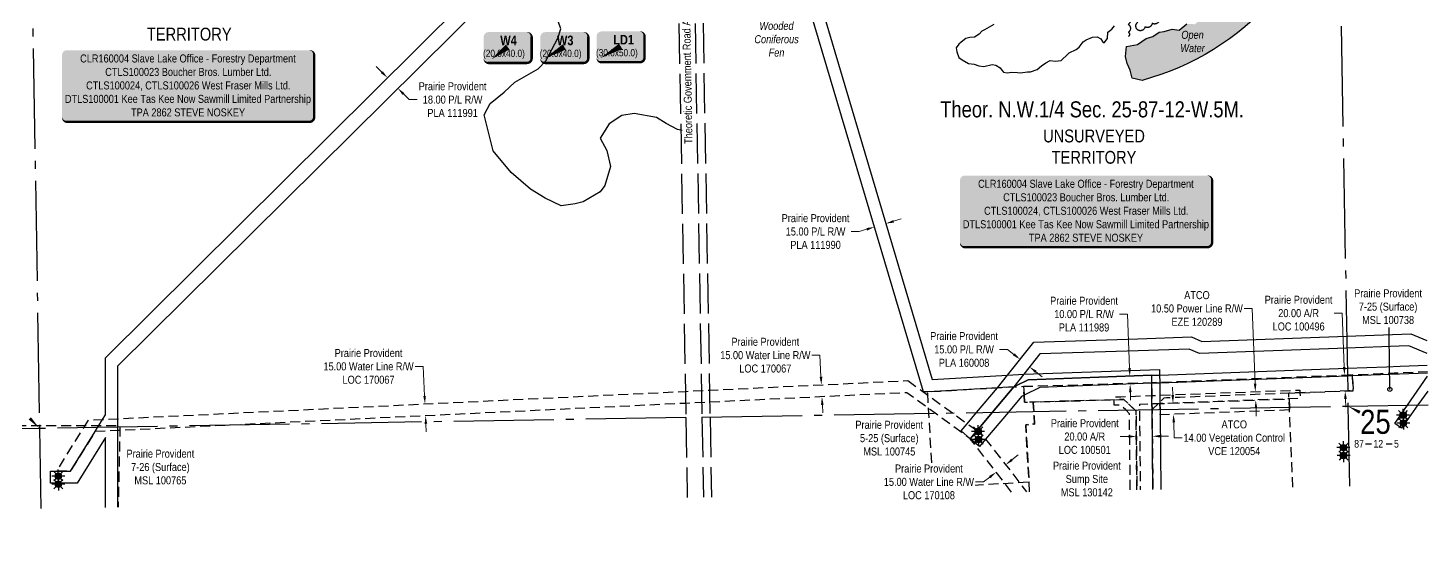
# Model space of a CAD drawing. Extents: x 571054 to 575687, y 6270459 to 6274187.
# Drawn here: x 573933 to 575682, y 6270459 to 6271091 of the extents above; entities that cross this region are included whole.
import ezdxf
from ezdxf.enums import TextEntityAlignment as Align

# ---------------------------------------------------------------- set-up
doc = ezdxf.new("R2010")
doc.units = 0
doc.header["$LTSCALE"] = 5
doc.header["$PDMODE"] = 34
doc.header["$PDSIZE"] = 0.03
for name, pattern in [('0', [1, 1, 0]), ('foc-ACCESSROAD', [3.75, 2.5, -1.25]), ('foc-FLOWLINE', [3.75, 2.5, -1.25]), ('foc-QUARTERLINE', [33, 25, -3, 2, -3]), ('foc-UNSURVEYED', [12.5, 10, -2.5])]:
    doc.linetypes.add(name, pattern=pattern)
doc.layers.get('Defpoints').update_dxf_attribs({"color": 9})
for name, color, linetype in [('10', 1, 'Continuous'), ('9', 3, 'Continuous'), ('C-SYMBOL', 7, 'Continuous'), ('F-AR', 190, 'foc-ACCESSROAD'), ('F-EZE', 190, 'foc-FLOWLINE'), ('F-RW', 190, 'Continuous'), ('F-VCE', 190, 'foc-FLOWLINE'), ('F-WS', 190, 'foc-ACCESSROAD'), ('F-WS-S', 190, 'Continuous'), ('L-QSEC', 8, 'foc-QUARTERLINE'), ('L-ROAD-T', 7, 'Continuous'), ('L-SECLBL', 7, 'Continuous'), ('L-SECQ', 8, 'foc-QUARTERLINE'), ('L-UNS-T', 3, 'Continuous'), ('L-USEC', 7, 'foc-UNSURVEYED'), ('P-TEMP-BLOCKS', 250, 'Continuous'), ('T-BUSH', 110, '0'), ('T-WATER', 160, 'Continuous'), ('T-WATER-H', 133, 'Continuous'), ('WETLAND', 143, 'Continuous'), ('WETLAND-T', 146, 'Continuous')]:
    doc.layers.add(name, color=color, linetype=linetype)
for name, color, linetype, lineweight in [('F-AR-T', 190, 'Continuous', 9), ('F-EZE-T', 190, 'Continuous', 9), ('F-FLOWLINE-T', 190, 'Continuous', 9), ('F-RW-T', 190, 'Continuous', 9), ('F-WS-T', 190, 'Continuous', 9)]:
    doc.layers.add(name, color=color, linetype=linetype, lineweight=lineweight)
doc.styles.add('175L', font='ARIALN.TTF', dxfattribs={"height": 20})
doc.styles.add('80', font='ARIALN.TTF', dxfattribs={"height": 10})
doc.styles.add('80CG', font='ARIALN.TTF', dxfattribs={"height": 10})
doc.styles.add('80L', font='ARIALN.TTF', dxfattribs={"height": 10})
doc.styles.add('BOLD', font='ARIALNB.TTF')
doc.styles.add('SIMPLEX', font='ARIALN.TTF')
doc.styles.add('TXT', font='ARIALN.TTF', dxfattribs={"height": 0.2})
doc.dimstyles.new('Compass 5 000', dxfattribs={"dimscale": 5, "dimtxt": 9, "dimasz": 2, "dimexe": 0.2, "dimexo": 0.0625, "dimgap": 0.5, "dimtad": 0, "dimtih": 1, "dimtoh": 1, "dimzin": 0, "dimdsep": 46, "dimtxsty": '80CG', "dimcen": 0.1, "dimse1": 1, "dimse2": 1, "dimclrd": 256, "dimclrt": 256, "dimaunit": 1, "dimadec": 4, "dimazin": 0, "dimtfac": 0.06, "dimtofl": 0, "dimtmove": 0, "dimatfit": 1, "dimfxl": 0.2, "dimtolj": 1, "dimtzin": 0, "dimlwd": -1, "dimarcsym": 0})

# ---------------------------------------------------------------- blocks, each defined once
blk = doc.blocks.new('*U399')
h = blk.add_hatch(color=255)
edge = h.paths.add_edge_path()
edge.add_line((-151.5, -45.5), (151.5, -45.5))
edge.add_arc((151.5, -39.5), 6, 270, 360)
edge.add_line((157.5, -39.5), (157.5, 38))
edge.add_arc((151.5, 38), 6, 0, 90)
edge.add_line((151.5, 44), (-151.5, 44))
edge.add_arc((-151.5, 38), 6, 90, 180)
edge.add_line((-157.5, 38), (-157.5, -39.5))
edge.add_arc((-151.5, -39.5), 6, 180, 270)
at = {"color": 44, "flags": 128}
blk.add_lwpolyline([(-151.5, -45.5, 3, 3, 0), (151.5, -45.5, 3, 3, 0.414214), (157.5, -39.5, 3, 3, 0), (157.5, 38, 3, 0, 0.414214), (151.5, 44, 0, 0, 0), (-151.5, 44, 0, 0, 0.414214), (-157.5, 38, 0, 0, 0), (-157.5, -39.5, 0, 3, 0.414214)], format="xyseb", close=True, dxfattribs=at)
at = {"color": 44, "style": '80'}
blk.add_attdef('ENTER_TEXT_001', (-36, -5), '', height=10, dxfattribs=at)
blk = doc.blocks.new('*D401')
at = {"layer": 'Defpoints', "color": 0, "transparency": 16777216}
for p in [(575394, 6270634.1), (575394.4, 6270623.6), (575466.5, 6270626.3)]:
    blk.add_point(p, dxfattribs=at)
at = {"layer": 'F-EZE-T', "transparency": 16777216}
for p, q in [((575462.2, 6270740.6), (575452.2, 6270740.6)), ((575465.7, 6270646.8), (575462.2, 6270740.6)), ((575466.9, 6270616.3), (575467.2, 6270606.3))]:
    blk.add_line(p, q, dxfattribs=at)
for points in [[(575467.4, 6270646.8), (575464.1, 6270646.7), (575466.1, 6270636.8)], [(575468.5, 6270616.4), (575465.2, 6270616.2), (575466.5, 6270626.3)]]:
    blk.add_solid(points, dxfattribs=at)
at = {"layer": 'F-EZE-T', "transparency": 16777216, "insert": (575393.1, 6270740.6), "char_height": 10, "attachment_point": 5, "style": '80CG'}
blk.add_mtext('\\A1;ATCO\\P10.50 Power Line R/W\\PEZE 120289', dxfattribs=at)
blk = doc.blocks.new('*D402')
at = {"layer": 'Defpoints', "color": 0, "transparency": 16777216}
for p in [(575309.3, 6270656.2), (575235.6, 6270653.6), (575235.9, 6270643.5)]:
    blk.add_point(p, dxfattribs=at)
at = {"layer": 'F-RW-T', "transparency": 16777216}
for p, q in [((575306.5, 6270733.6), (575296.5, 6270733.6)), ((575308.9, 6270666.2), (575306.5, 6270733.6)), ((575310, 6270636.1), (575310.3, 6270626.1))]:
    blk.add_line(p, q, dxfattribs=at)
for points in [[(575310.6, 6270666.3), (575307.2, 6270666.1), (575309.3, 6270656.2)], [(575311.6, 6270636.2), (575308.3, 6270636.1), (575309.6, 6270646.1)]]:
    blk.add_solid(points, dxfattribs=at)
at = {"layer": 'F-RW-T', "transparency": 16777216, "insert": (575252.1, 6270733.6), "char_height": 10, "attachment_point": 5, "style": '80CG'}
blk.add_mtext('\\A1;Prairie Provident\\P10.00 P/L R/W\\PPLA 111989', dxfattribs=at)
blk = doc.blocks.new('*D403')
at = {"layer": 'Defpoints', "color": 0, "transparency": 16777216}
for p in [(575534.8, 6270655.9), (575577.4, 6270657.5), (575535.6, 6270635.9)]:
    blk.add_point(p, dxfattribs=at)
at = {"layer": 'F-FLOWLINE-T', "transparency": 16777216}
for p, q in [((575574.5, 6270734.8), (575564.5, 6270734.8)), ((575577.1, 6270667.5), (575574.5, 6270734.8)), ((575578.6, 6270627.6), (575579, 6270617.6))]:
    blk.add_line(p, q, dxfattribs=at)
for points in [[(575578.7, 6270667.6), (575575.4, 6270667.5), (575577.4, 6270657.5)], [(575580.3, 6270627.6), (575576.9, 6270627.5), (575578.2, 6270637.6)]]:
    blk.add_solid(points, dxfattribs=at)
at = {"layer": 'F-FLOWLINE-T', "transparency": 16777216, "insert": (575520.1, 6270734.8), "char_height": 10, "attachment_point": 5, "style": '80CG'}
blk.add_mtext('\\A1;Prairie Provident\\P20.00 A/R\\PLOC 100496', dxfattribs=at)
blk = doc.blocks.new('*D404')
at = {"layer": 'Defpoints', "color": 0, "transparency": 16777216}
for p in [(575317.4, 6270580.9), (575317.5, 6270572.2), (575337.5, 6270572.4)]:
    blk.add_point(p, dxfattribs=at)
at = {"layer": 'F-AR-T', "transparency": 16777216}
for p, q in [((575307.4, 6270580.8), (575297.4, 6270580.7)), ((575347.4, 6270581.2), (575357.4, 6270581.3))]:
    blk.add_line(p, q, dxfattribs=at)
for points in [[(575307.4, 6270582.4), (575307.4, 6270579.1), (575317.4, 6270580.9)], [(575347.4, 6270582.8), (575347.4, 6270579.5), (575337.4, 6270581.1)]]:
    blk.add_solid(points, dxfattribs=at)
at = {"layer": 'F-AR-T', "transparency": 16777216, "insert": (575253, 6270580.7), "char_height": 10, "attachment_point": 5, "style": '80CG'}
blk.add_mtext('\\A1;Prairie Provident\\P20.00 A/R\\PLOC 100501', dxfattribs=at)
blk = doc.blocks.new('*D405')
at = {"layer": 'Defpoints', "color": 0, "transparency": 16777216}
for p in [(574847.7, 6270641.6), (574924.1, 6270645.3), (574848.4, 6270626.7)]:
    blk.add_point(p, dxfattribs=at)
at = {"layer": 'F-RW-T', "transparency": 16777216}
for p, q in [((574922.3, 6270682.3), (574912.3, 6270682.3)), ((574923.6, 6270655.3), (574922.3, 6270682.3)), ((574925.3, 6270620.4), (574925.8, 6270610.4))]:
    blk.add_line(p, q, dxfattribs=at)
for points in [[(574925.3, 6270655.4), (574921.9, 6270655.2), (574924.1, 6270645.3)], [(574926.9, 6270620.5), (574923.6, 6270620.3), (574924.8, 6270630.4)]]:
    blk.add_solid(points, dxfattribs=at)
at = {"layer": 'F-RW-T', "transparency": 16777216, "insert": (574854.1, 6270682.3), "char_height": 10, "attachment_point": 5, "style": '80CG'}
blk.add_mtext('\\A1;Prairie Provident\\P15.00 Water Line R/W\\PLOC 170067', dxfattribs=at)
blk = doc.blocks.new('*D406')
at = {"layer": 'Defpoints', "color": 0, "transparency": 16777216}
for p in [(574987.4, 6270852.5), (575001.7, 6270856.7), (574990.4, 6270842.4)]:
    blk.add_point(p, dxfattribs=at)
at = {"layer": 'F-RW-T', "transparency": 16777216}
for p, q in [((575014.3, 6270849.5), (575023.9, 6270852.4)), ((574971.2, 6270836.7), (574961.2, 6270836.7)), ((574980.8, 6270839.5), (574971.2, 6270836.7))]:
    blk.add_line(p, q, dxfattribs=at)
for points in [[(575013.9, 6270851.1), (575014.8, 6270847.9), (575004.7, 6270846.7)], [(574980.3, 6270841.1), (574981.2, 6270837.9), (574990.4, 6270842.4)]]:
    blk.add_solid(points, dxfattribs=at)
at = {"layer": 'F-RW-T', "transparency": 16777216, "insert": (574916.8, 6270836.7), "char_height": 10, "attachment_point": 5, "style": '80CG'}
blk.add_mtext('\\A1;Prairie Provident\\P15.00 P/L R/W\\PPLA 111990', dxfattribs=at)
blk = doc.blocks.new('*D407')
at = {"layer": 'Defpoints', "color": 0, "transparency": 16777216}
for p in [(575172, 6270676.6), (575172.3, 6270677.1), (575183.8, 6270667.2)]:
    blk.add_point(p, dxfattribs=at)
at = {"layer": 'F-RW-T', "transparency": 16777216}
for p, q in [((575156.7, 6270689.5), (575146.7, 6270689.5)), ((575164.5, 6270683.3), (575156.7, 6270689.5)), ((575192, 6270661.5), (575199.8, 6270655.2))]:
    blk.add_line(p, q, dxfattribs=at)
for points in [[(575165.6, 6270684.6), (575163.5, 6270682), (575172.3, 6270677.1)], [(575193, 6270662.8), (575191, 6270660.1), (575184.2, 6270667.7)]]:
    blk.add_solid(points, dxfattribs=at)
at = {"layer": 'F-RW-T', "transparency": 16777216, "insert": (575102.3, 6270689.5), "char_height": 10, "attachment_point": 5, "style": '80CG', "bg_fill": 3, "box_fill_scale": 1.1, "bg_fill_color": 256, "bg_fill_true_color": 13158600, "bg_fill_transparency": 0}
blk.add_mtext('\\A1;Prairie Provident\\P15.00 P/L R/W\\PPLA 160008', dxfattribs=at)
blk = doc.blocks.new('*D408')
at = {"layer": 'Defpoints', "color": 0, "transparency": 16777216}
for p in [(575401.7, 6270623.9), (575363.8, 6270608.6), (575402.2, 6270610)]:
    blk.add_point(p, dxfattribs=at)
at = {"layer": 'F-RW-T', "transparency": 16777216}
for p, q in [((575362.9, 6270632.4), (575362.5, 6270642.4)), ((575364.1, 6270598.6), (575364.8, 6270579.2)), ((575364.8, 6270579.2), (575374.8, 6270579.2))]:
    blk.add_line(p, q, dxfattribs=at)
for points in [[(575364.5, 6270632.5), (575361.2, 6270632.4), (575363.2, 6270622.4)], [(575365.8, 6270598.6), (575362.5, 6270598.5), (575363.8, 6270608.6)]]:
    blk.add_solid(points, dxfattribs=at)
at = {"layer": 'F-RW-T', "transparency": 16777216, "insert": (575439.7, 6270579.2), "char_height": 10, "attachment_point": 5, "style": '80CG'}
blk.add_mtext('\\A1;ATCO\\P14.00 Vegetation Control\\PVCE 120054', dxfattribs=at)
blk = doc.blocks.new('*D409')
at = {"layer": 'Defpoints', "color": 0, "transparency": 16777216}
for p in [(575142.4, 6270536.3), (575176.8, 6270516.5), (575164.9, 6270507.3)]:
    blk.add_point(p, dxfattribs=at)
at = {"layer": 'F-RW-T', "transparency": 16777216}
for p, q in [((575162.1, 6270551.7), (575170, 6270557.8)), ((575126.6, 6270524.1), (575116.6, 6270524.1)), ((575134.5, 6270530.2), (575126.6, 6270524.1))]:
    blk.add_line(p, q, dxfattribs=at)
for points in [[(575161.1, 6270553), (575163.1, 6270550.4), (575154.2, 6270545.5)], [(575133.5, 6270531.5), (575135.5, 6270528.9), (575142.4, 6270536.3)]]:
    blk.add_solid(points, dxfattribs=at)
at = {"layer": 'F-RW-T', "transparency": 16777216, "insert": (575058.4, 6270524.1), "char_height": 10, "attachment_point": 5, "style": '80CG', "bg_fill": 3, "box_fill_scale": 1.1, "bg_fill_color": 256, "bg_fill_true_color": 13158600, "bg_fill_transparency": 0}
blk.add_mtext('\\A1;Prairie Provident\\P15.00 Water Line R/W\\PLOC 170108', dxfattribs=at)
blk = doc.blocks.new('GAS')
h = blk.add_hatch(color=255)
h.dxf.hatch_style = 1
edge = h.paths.add_edge_path()
edge.add_arc((0, 0), 0.9, 0, 360)
for p, q in [((-0.81, 0), (-1.62, 0)), ((-0.57, 0.57), (-1.14, 1.14)), ((0, 0.81), (0, 1.62)), ((0.57, 0.57), (1.14, 1.14)), ((1.62, 0), (0.81, 0)), ((-0.57, -0.57), (-1.14, -1.14)), ((0, -0.81), (0, -1.62)), ((1.14, -1.14), (0.57, -0.57))]:
    blk.add_line(p, q)
blk.add_circle((0, 0), 0.8)
blk = doc.blocks.new('L-SECLBL')
at = {"layer": '9', "color": 7}
for p, q in [((-5.1, -27.8), (-12.3, -27.8)), ((20.7, -27.8), (13.5, -27.8))]:
    blk.add_line(p, q, dxfattribs=at)
at = {"layer": '10', "color": 2, "style": 'SIMPLEX'}
blk.add_attdef('SEC', text='', height=30, dxfattribs=at).set_placement((0, 0), align=Align.MIDDLE)
at = {"layer": '10', "color": 5, "style": '80L'}
blk.add_attdef('TWP', text='', height=9.5, dxfattribs=at).set_placement((-14.4, -27.4), align=Align.MIDDLE_RIGHT)
blk.add_attdef('RGE', text='', height=9.5, dxfattribs=at).set_placement((3.6, -27.4), align=Align.MIDDLE_CENTER)
blk.add_attdef('MER', text='', height=9.5, dxfattribs=at).set_placement((23.2, -27.4), align=Align.MIDDLE_LEFT)
blk = doc.blocks.new('*D420')
at = {"layer": 'Defpoints', "color": 0, "transparency": 16777216}
for p in [(574429.1, 6270621.5), (574667.5, 6270633), (574668.2, 6270618.1)]:
    blk.add_point(p, dxfattribs=at)
at = {"layer": 'F-RW-T', "transparency": 16777216}
for p, q in [((574426.8, 6270668.3), (574416.8, 6270668.3)), ((574428.6, 6270631.5), (574426.8, 6270668.3)), ((574430.3, 6270596.6), (574430.7, 6270586.6))]:
    blk.add_line(p, q, dxfattribs=at)
for points in [[(574430.2, 6270631.6), (574426.9, 6270631.4), (574429.1, 6270621.5)], [(574431.9, 6270596.7), (574428.6, 6270596.5), (574429.8, 6270606.6)]]:
    blk.add_solid(points, dxfattribs=at)
at = {"layer": 'F-RW-T', "transparency": 16777216, "insert": (574358.6, 6270668.3), "char_height": 10, "attachment_point": 5, "style": '80CG'}
blk.add_mtext('\\A1;Prairie Provident\\P15.00 Water Line R/W\\PLOC 170067', dxfattribs=at)
blk = doc.blocks.new('*D438')
at = {"layer": 'Defpoints', "color": 0, "transparency": 16777216}
for p in [(574395.2, 6271015.6), (574334.1, 6270981), (574347.1, 6270967.9)]:
    blk.add_point(p, dxfattribs=at)
at = {"layer": 'F-RW-T', "transparency": 16777216}
for p, q in [((574375.2, 6271035.8), (574368.1, 6271042.9)), ((574402.2, 6271008.5), (574409.3, 6271001.4)), ((574409.3, 6271001.4), (574419.3, 6271001.4))]:
    blk.add_line(p, q, dxfattribs=at)
for points in [[(574376.4, 6271036.9), (574374, 6271034.6), (574382.2, 6271028.7)], [(574403.4, 6271009.6), (574401.1, 6271007.3), (574395.2, 6271015.6)]]:
    blk.add_solid(points, dxfattribs=at)
at = {"layer": 'F-RW-T', "transparency": 16777216, "insert": (574463.6, 6271001.4), "char_height": 10, "attachment_point": 5, "style": '80CG'}
blk.add_mtext('\\A1;Prairie Provident\\P18.00 P/L R/W\\PPLA 111991', dxfattribs=at)
blk = doc.blocks.new('*U437')
h = blk.add_hatch(color=191)
edge = h.paths.add_edge_path()
edge.add_line((-24, -20), (24, -20))
edge.add_arc((24, -14), 6, 270, 360)
edge.add_line((30, -14), (30, 12.5))
edge.add_arc((24, 12.5), 6, 0, 90)
edge.add_line((24, 18.5), (-24, 18.5))
edge.add_arc((-24, 12.5), 6, 90, 180)
edge.add_line((-30, 12.5), (-30, -14))
edge.add_arc((-24, -14), 6, 180, 270)
at = {"color": 250, "flags": 128}
blk.add_lwpolyline([(-24, -20, 3, 3, 0), (24, -20, 3, 3, 0.414214), (30, -14, 3, 3, 0), (30, 12.5, 3, 0, 0.414214), (24, 18.5, 0, 0, 0), (-24, 18.5, 0, 0, 0.414214), (-30, 12.5, 0, 0, 0), (-30, -14, 0, 3, 0.414214)], format="xyseb", close=True, dxfattribs=at)
at = {"flags": 128}
blk.add_lwpolyline([(-20.3, -15.5, 0, 7.5, 0), (0, 0, 0, 0, 0)], format="xyseb", dxfattribs=at)
at = {"color": 250}
for tag, p, height, style in [('TEMP_AREA_W1_001', (-9.2, 2.2), 12, 'BOLD'), ('ENTER_TEXT_001', (-30.7, -12.5), 9, '80')]:
    blk.add_attdef(tag, p, '', height=height, dxfattribs=dict(at, style=style))
blk = doc.blocks.new('*U446')
h = blk.add_hatch(color=111)
edge = h.paths.add_edge_path()
edge.add_line((-24, -20), (24, -20))
edge.add_arc((24, -14), 6, 270, 360)
edge.add_line((30, -14), (30, 12.5))
edge.add_arc((24, 12.5), 6, 0, 90)
edge.add_line((24, 18.5), (-24, 18.5))
edge.add_arc((-24, 12.5), 6, 90, 180)
edge.add_line((-30, 12.5), (-30, -14))
edge.add_arc((-24, -14), 6, 180, 270)
at = {"color": 250, "flags": 128}
blk.add_lwpolyline([(-24, -20, 3, 3, 0), (24, -20, 3, 3, 0.414214), (30, -14, 3, 3, 0), (30, 12.5, 3, 0, 0.414214), (24, 18.5, 0, 0, 0), (-24, 18.5, 0, 0, 0.414214), (-30, 12.5, 0, 0, 0), (-30, -14, 0, 3, 0.414214)], format="xyseb", close=True, dxfattribs=at)
at = {"flags": 128}
blk.add_lwpolyline([(-25.4, -15, 0, 7.5, 0), (0, 0, 0, 0, 0)], format="xyseb", dxfattribs=at)
at = {"color": 250}
for tag, p, height, style in [('TEMP_AREA_W1_001', (-9.2, 2.2), 12, 'BOLD'), ('ENTER_TEXT_001', (-30.7, -12.5), 9, '80')]:
    blk.add_attdef(tag, p, '', height=height, dxfattribs=dict(at, style=style))

msp = doc.modelspace()

# ---------------------------------------------------------------- hatches: boundary and pattern name
at = {"layer": 'T-WATER-H'}
h = msp.add_hatch(color=256, dxfattribs=at)
h.dxf.hatch_style = 1
edge = h.paths.add_edge_path()
edge.add_line((575324.748, 6271025.452), (575312.213, 6271028.135))
edge.add_line((575312.213, 6271028.135), (575309.847, 6271038.342))
edge.add_line((575309.847, 6271038.342), (575306.03, 6271046.455))
edge.add_line((575306.03, 6271046.455), (575303.876, 6271055.091))
edge.add_line((575303.876, 6271055.091), (575304.966, 6271067.583))
edge.add_line((575304.966, 6271067.583), (575319.029, 6271070.403))
edge.add_line((575319.029, 6271070.403), (575329.873, 6271077.721))
edge.add_line((575329.873, 6271077.721), (575338.153, 6271080.215))
edge.add_line((575338.153, 6271080.215), (575345.774, 6271085.683))
edge.add_line((575345.774, 6271085.683), (575352.181, 6271086.705))
edge.add_line((575352.181, 6271086.705), (575362.051, 6271089.55))
edge.add_line((575362.051, 6271089.55), (575370.696, 6271087.971))
edge.add_line((575370.696, 6271087.971), (575380.453, 6271095.981))
edge.add_line((575380.453, 6271095.981), (575390.468, 6271095.582))
edge.add_line((575390.468, 6271095.582), (575395.087, 6271099.195))
edge.add_line((575395.087, 6271099.195), (575396.281, 6271105.171))
edge.add_line((575396.281, 6271105.171), (575402.192, 6271102.95))
edge.add_line((575402.192, 6271102.95), (575409.846, 6271107.461))
edge.add_line((575409.846, 6271107.461), (575420.497, 6271111.054))
edge.add_line((575420.497, 6271111.054), (575423.988, 6271116.283))
edge.add_line((575423.988, 6271116.283), (575430.945, 6271115.969))
edge.add_line((575430.945, 6271115.969), (575436.363, 6271125.304))
edge.add_line((575436.363, 6271125.304), (575442.6, 6271125.296))
edge.add_line((575442.6, 6271125.296), (575445.916, 6271124.195))
edge.add_line((575445.916, 6271124.195), (575448.621, 6271123.228))
edge.add_line((575448.621, 6271123.228), (575453.299, 6271127.822))
edge.add_line((575453.299, 6271127.822), (575459.49, 6271125.964))
edge.add_line((575459.49, 6271125.964), (575462.9, 6271129.112))
edge.add_line((575462.9, 6271129.112), (575467.727, 6271130.16))
edge.add_line((575467.727, 6271130.16), (575466.563, 6271138.255))
edge.add_line((575466.563, 6271138.255), (575470.023, 6271139.475))
edge.add_line((575470.023, 6271139.475), (575471.12, 6271149.512))
edge.add_line((575471.12, 6271149.512), (575480.856, 6271156.321))
edge.add_line((575480.856, 6271156.321), (575494.222, 6271153.432))
edge.add_line((575494.222, 6271153.432), (575489.607, 6271148.973))
edge.add_line((575489.607, 6271148.973), (575488.261, 6271144.995))
edge.add_line((575488.261, 6271144.995), (575487.551, 6271136.208))
edge.add_line((575487.551, 6271136.208), (575488.09, 6271126.172))
edge.add_arc((575235.517, 6271352.971), 339.456, 285.240048, 318.077608, ccw=False)

# ---------------------------------------------------------------- linework, layer by layer
at = {"layer": 'F-AR', "flags": 128}
for points in [[(575344.53, 6270621.718), (575337.037, 6270614.464), (575336.966, 6270621.435), (575336.87, 6270630.77), (575336.858, 6270631.935), (575336.7, 6270647.204), (575336.689, 6270648.247), (575346.641, 6270648.632), (575581.007, 6270657.687), (575587.301, 6270657.986), (575587.366, 6270656.459), (575588.145, 6270637.95), (575581.364, 6270637.687), (575521.798, 6270635.388), (575507.875, 6270634.85), (575371.892, 6270629.599), (575354.89, 6270628.943), (575351.878, 6270628.827), (575346.936, 6270624.048), (575344.53, 6270621.718)], [(575032.125, 6270650.52), (575057.105, 6270632.42), (575087.778, 6270610.189), (575106.224, 6270596.831), (575117.64, 6270588.56), (575109.995, 6270578.052), (575066.142, 6270609.818), (575058.049, 6270615.69), (575030.784, 6270635.444), (574784.716, 6270623.651), (574754.575, 6270622.206), (574183.133, 6270594.802), (574182.623, 6270594.793), (574048.009, 6270588.341), (574045.141, 6270588.204), (574017.034, 6270586.857), (573986.524, 6270537.678), (573969.316, 6270537.657), (574002.866, 6270591.76), (574004.631, 6270594.609), (574008.754, 6270601.259), (574026.499, 6270602.113), (574045.125, 6270603.01), (574754.311, 6270637.147), (574784.452, 6270638.598), (575032.125, 6270650.52)]]:
    msp.add_lwpolyline(points, close=True, dxfattribs=at)
for points in [[(575318.079, 6270514.183), (575317.066, 6270612.517), (575315.422, 6270614.093), (575301.924, 6270627.079), (575289.57, 6270626.722), (575188.721, 6270623.813), (575187.408, 6270623.775), (575178.707, 6270623.524), (575177.739, 6270623.496), (575177.247, 6270632.281), (575176.621, 6270643.455), (575336.689, 6270648.247), (575336.7, 6270647.204), (575336.858, 6270631.935), (575336.87, 6270630.77), (575336.966, 6270621.435), (575337.037, 6270614.464), (575338.067, 6270514.526)], [(575161.663, 6270511.501), (575153.496, 6270522.021), (575109.995, 6270578.052), (575120.357, 6270588.889), (575129.193, 6270577.55), (575171.667, 6270523.052), (575180.418, 6270511.823)]]:
    msp.add_lwpolyline(points, dxfattribs=at)
at = {"layer": 'F-EZE', "flags": 128}
msp.add_lwpolyline([(575309.854, 6270514.042), (575308.876, 6270609.016), (575304.222, 6270613.901), (575298.431, 6270619.994), (575289.831, 6270619.745), (575289.57, 6270626.722), (575289.438, 6270630.233), (575298.082, 6270630.484), (575336.858, 6270631.935), (575346.847, 6270632.309), (575521.668, 6270638.849), (575521.798, 6270635.388), (575522.06, 6270628.361), (575508.047, 6270627.837), (575346.889, 6270621.807), (575344.53, 6270621.718), (575336.966, 6270621.435), (575321.25, 6270620.847), (575321.318, 6270614.194), (575322.347, 6270514.257)], dxfattribs=at)
at = {"layer": 'F-RW'}
for points in [[(574030.247, 6270492.259), (574030.216, 6270522.257), (574030.156, 6270579.567), (573994.873, 6270522.695), (573961.288, 6270522.653), (573961.269, 6270537.646), (573969.316, 6270537.656), (573986.524, 6270537.678), (574017.034, 6270586.857), (574020.26, 6270592.053), (574021.855, 6270594.627), (574026.499, 6270602.113), (574030.126, 6270607.959), (574030.052, 6270678.936), (574532.22, 6271177.783)], [(574547.484, 6271166.524), (574045.057, 6270668.491), (574045.125, 6270603.01), (574045.134, 6270594.653), (574045.136, 6270592.473), (574045.141, 6270588.204), (574045.234, 6270492.512)], [(574907.963, 6271172.055), (575062.617, 6270652.061), (575156.702, 6270657.355), (575176.927, 6270658.492), (575346.44, 6270664.545), (575346.528, 6270657.546), (575346.641, 6270648.632), (575346.654, 6270647.571), (575346.847, 6270632.309), (575346.873, 6270630.237), (575346.936, 6270624.048), (575346.913, 6270621.807), (575347.033, 6270614.636), (575347.102, 6270607.954), (575348.062, 6270514.697)], [(575338.067, 6270514.526), (575337.038, 6270614.464), (575336.966, 6270621.435), (575336.87, 6270630.77), (575336.858, 6270631.935), (575336.699, 6270647.204), (575336.688, 6270648.247), (575336.629, 6270653.893), (575336.598, 6270657.186), (575182.851, 6270651.69), (575182.446, 6270651.587), (575167.051, 6270643.975), (575164.601, 6270642.768), (575144.119, 6270641.605), (575072.454, 6270637.566), (575056.864, 6270636.689), (575051.623, 6270636.393), (574896.173, 6271159.068)], [(575680.47, 6270684.387), (575657.762, 6270693.871), (575645.783, 6270693.437), (575580.41, 6270691.064), (575396.481, 6270684.387), (575383.314, 6270690.01), (575319.893, 6270687.583), (575196.991, 6270684.01), (575176.952, 6270658.493), (575164.601, 6270642.768), (575137.842, 6270611.046), (575109.995, 6270578.052), (575098.526, 6270587.709), (575106.229, 6270596.819), (575118.019, 6270610.707), (575144.115, 6270641.571), (575156.702, 6270657.355), (575189.618, 6270698.799), (575319.389, 6270702.568), (575386.105, 6270705.121), (575399.272, 6270699.498), (575580.142, 6270706.064), (575660.114, 6270708.967), (575680.169, 6270700.721)], [(575680.92, 6270659.912), (575587.366, 6270656.459), (575581.033, 6270656.225), (575346.654, 6270647.571), (575336.7, 6270647.204), (575196.973, 6270642.052), (575177.247, 6270632.281), (575174.045, 6270630.696), (575157.757, 6270611.388), (575129.193, 6270577.55), (575121.482, 6270568.416), (575109.995, 6270578.052), (575137.842, 6270611.046), (575164.601, 6270642.768), (575167.049, 6270643.983), (575182.432, 6270651.669), (575336.598, 6270657.186), (575346.528, 6270657.546), (575580.857, 6270666.053), (575629.85, 6270667.831), (575646.869, 6270668.471), (575680.737, 6270669.846)], [(575681.332, 6270637.526), (575669.003, 6270620.165), (575648.575, 6270591.4), (575640.418, 6270597.192), (575656.11, 6270619.945), (575680.991, 6270656.029)]]:
    msp.add_lwpolyline(points, dxfattribs=at)
at = {"layer": 'F-VCE', "flags": 128}
msp.add_lwpolyline([(575508.755, 6270613.923), (575347.102, 6270607.954), (575347.033, 6270614.636), (575346.889, 6270621.807), (575508.047, 6270627.837), (575508.608, 6270617.416), (575508.755, 6270613.923)], close=True, dxfattribs=at)
at = {"layer": 'F-WS', "flags": 128}
for points in [[(575512.808, 6270517.522), (575508.755, 6270613.923), (575508.608, 6270617.416), (575508.047, 6270627.837), (575507.875, 6270634.85), (575521.798, 6270635.388), (575581.364, 6270637.687), (575588.145, 6270637.95), (575587.366, 6270656.459), (575587.301, 6270657.986), (575622.197, 6270659.429), (575630.194, 6270659.755), (575639.215, 6270660.121), (575647.225, 6270660.46), (575680.884, 6270661.881)], [(575184.049, 6270511.885), (575183.38, 6270523.716), (575179.318, 6270595.553), (575190.28, 6270596.183), (575189.391, 6270611.93), (575189.115, 6270616.821), (575188.721, 6270623.813), (575289.57, 6270626.722), (575301.924, 6270627.079), (575315.422, 6270614.093), (575317.066, 6270612.517), (575318.079, 6270514.183)], [(573910.322, 6270490.228), (573910.196, 6270590.192), (573910.191, 6270594.507), (573948.115, 6270594.548), (574030.139, 6270594.636), (574045.134, 6270594.653), (574048.144, 6270594.656), (574048.098, 6270592.522), (574045.96, 6270492.525)]]:
    msp.add_lwpolyline(points, dxfattribs=at)
msp.add_lwpolyline([(575177.247, 6270632.281), (575177.739, 6270623.496), (575178.707, 6270623.524), (575187.408, 6270623.775), (575188.721, 6270623.813), (575189.115, 6270616.821), (575189.391, 6270611.93), (575190.28, 6270596.183), (575179.318, 6270595.553), (575183.38, 6270523.716), (575063.635, 6270516.924), (575058.388, 6270609.686), (575057.991, 6270616.717), (575056.864, 6270636.691), (575072.454, 6270637.562), (575143.998, 6270641.605), (575164.601, 6270642.769), (575166.214, 6270642.86), (575176.621, 6270643.455), (575177.247, 6270632.281)], close=True, dxfattribs=at)
at = {"layer": 'L-QSEC'}
for p, q in [((575567.334, 6271422.916), (575581.704, 6270618.676)), ((574774.996, 6270604.844), (575581.704, 6270618.676)), ((575581.704, 6270618.676), (575681.647, 6270620.389)), ((575581.704, 6270618.676), (575583.489, 6270518.734)), ((574754.888, 6270604.499), (573947.77, 6270590.832)), ((573947.77, 6270590.832), (573848.237, 6270589.146))]:
    msp.add_line(p, q, dxfattribs=at)
at = {"layer": 'L-SECLBL', "flags": 128}
for points in [[(575581.704, 6270618.676, 0, 3.998, 0), (575596.513, 6270610.997, 0, 0, 0)], [(573947.77, 6270590.832, 0, 3.998, 0), (573935.63, 6270603.393, 0, 0, 0)]]:
    msp.add_lwpolyline(points, format="xyseb", dxfattribs=at)
at = {"layer": 'L-SECQ'}
for p, q in [((573934.123, 6271395.094), (573947.77, 6270590.832)), ((573947.77, 6270590.832), (573949.465, 6270490.891))]:
    msp.add_line(p, q, dxfattribs=at)
at = {"layer": 'L-USEC'}
for p, q in [((574740.675, 6271408.752), (574754.888, 6270604.499)), ((574760.783, 6271409.107), (574774.996, 6270604.854)), ((574770.832, 6271409.269), (574785.046, 6270605.016)), ((574754.888, 6270604.499), (574756.654, 6270504.557)), ((574774.996, 6270604.854), (574776.763, 6270504.902)), ((574785.046, 6270605.016), (574786.812, 6270505.074))]:
    msp.add_line(p, q, dxfattribs=at)
at = {"layer": 'T-BUSH', "flags": 128}
for points in [[(575495.905, 6271178.016, -0.52056705), (575486.202, 6271175.616, -0.52056705), (575477.806, 6271170.939, -0.52056705), (575470.846, 6271163.764, -0.52056705), (575463.309, 6271157.39, -0.52056705), (575454.305, 6271153.049, -0.52056705), (575445.301, 6271148.709, -0.52056705), (575436.297, 6271144.369, -0.52056705), (575427.292, 6271140.028, -0.52056705), (575418.288, 6271135.688, -0.52056705), (575409.284, 6271131.347, -0.52056705), (575400.28, 6271127.007, -0.52056705), (575391.276, 6271122.667, -0.52056705), (575382.271, 6271118.326, -0.52056705), (575373.267, 6271113.986, -0.52056705), (575364.263, 6271109.645, -0.52056705), (575355.259, 6271105.305, -0.52056705), (575346.254, 6271100.965, -0.52056705), (575337.25, 6271096.624, -0.52056705), (575328.246, 6271092.284, -0.52056705), (575319.47, 6271088.31, -0.52056705), (575319.375, 6271098.306, -0.52056705), (575319.281, 6271108.301, -0.52056705), (575319.187, 6271118.296, -0.52056705), (575319.092, 6271128.292, -0.52056705), (575318.998, 6271138.287, -0.52056705), (575318.903, 6271148.282, -0.52056705), (575318.809, 6271158.278, -0.52056705), (575321.541, 6271166.641, -0.52056705), (575330.243, 6271171.56, -0.52056705), (575338.499, 6271177.068, -0.52056705), (575345.606, 6271184.098, -0.52056705), (575352.712, 6271191.127, -0.52056705), (575359.819, 6271198.157, -0.52056705), (575366.925, 6271205.186, -0.52056705), (575374.031, 6271212.216, -0.52056705), (575381.138, 6271219.245, -0.52056705), (575388.244, 6271226.275, -0.52056705), (575395.351, 6271233.304, -0.52056705), (575402.457, 6271240.334, -0.52056705), (575409.564, 6271247.363, -0.52056705), (575416.67, 6271254.393, -0.52056705), (575423.776, 6271261.422, -0.52056705), (575430.883, 6271268.452, -0.52056705), (575437.989, 6271275.481, -0.52056705), (575445.096, 6271282.511, -0.52056705), (575452.202, 6271289.54, -0.52056705), (575459.309, 6271296.57, -0.52056705), (575466.415, 6271303.599, -0.52056705), (575473.521, 6271310.629, -0.52056705), (575480.628, 6271317.658, -0.52056705), (575487.734, 6271324.688, -0.52056705), (575494.841, 6271331.717, -0.52056705), (575501.947, 6271338.747, -0.52056705), (575509.053, 6271345.776, -0.52056705), (575516.16, 6271352.806, -0.52056705), (575523.266, 6271359.835, -0.52056705), (575530.373, 6271366.865, -0.52056705), (575537.479, 6271373.894, -0.52056705), (575544.586, 6271380.924, -0.52056705), (575551.692, 6271387.953, -0.52056705), (575558.798, 6271394.983, -0.52056705), (575565.878, 6271402.04, -0.52056705), (575572.887, 6271409.166, -0.52056705), (575579.897, 6271416.292, -0.52056705), (575586.906, 6271423.418, -0.52056705), (575593.916, 6271430.544, -0.52056705), (575600.925, 6271437.67, -0.52056705), (575607.935, 6271444.796, -0.52056705), (575610.696, 6271441.201, -0.52056705), (575610.922, 6271431.208, -0.52056705), (575611.148, 6271421.215, -0.52056705), (575611.373, 6271411.222, -0.52056705), (575611.599, 6271401.229, -0.52056705), (575611.825, 6271391.235, -0.52056705), (575612.051, 6271381.242, -0.52056705), (575612.277, 6271371.249, -0.52056705), (575612.502, 6271361.256, -0.52056705), (575612.728, 6271351.263, -0.52056705), (575612.954, 6271341.269, -0.52056705), (575613.18, 6271331.276, -0.52056705), (575613.406, 6271321.283, -0.52056705), (575613.631, 6271311.29, -0.52056705), (575613.857, 6271301.297, -0.52056705), (575614.083, 6271291.303, -0.52056705), (575614.237, 6271284.475, -0.52056705)], [(575291.931, 6271149.905, -0.52056705), (575300.633, 6271154.824, -0.52056705), (575306.84, 6271155.42, -0.52056705), (575306.935, 6271145.424, -0.52056705), (575307.029, 6271135.429, -0.52056705), (575307.124, 6271125.434, -0.52056705), (575307.218, 6271115.438, -0.52056705), (575307.313, 6271105.443, -0.52056705), (575307.407, 6271095.448, -0.52056705), (575307.501, 6271085.452, -0.52056705), (575307.549, 6271080.395, -0.52056705)]]:
    msp.add_lwpolyline(points, format="xyb", dxfattribs=at)
at = {"layer": 'T-WATER'}
msp.add_lwpolyline([(575488.09, 6271126.172, -0.1442695), (575324.748, 6271025.452)], format="xyb", dxfattribs=at)
msp.add_lwpolyline([(575324.738, 6271025.453), (575324.748, 6271025.452), (575312.213, 6271028.135), (575309.847, 6271038.342), (575306.03, 6271046.455), (575303.876, 6271055.091), (575304.966, 6271067.583), (575319.029, 6271070.403), (575329.873, 6271077.721), (575338.153, 6271080.215), (575345.774, 6271085.683), (575352.181, 6271086.705), (575362.051, 6271089.55), (575370.696, 6271087.971), (575380.453, 6271095.981)], dxfattribs=at)
at = {"layer": 'WETLAND'}
for points in [[(574750.093, 6270962.851), (574744.309, 6270963.96), (574730.274, 6270971.447), (574718.212, 6270978.99), (574690.43, 6270984.102), (574674.71, 6270981.67), (574659.221, 6270971.35), (574647.906, 6270953.256), (574656.254, 6270937.709), (574660.773, 6270918.103), (574653.574, 6270894.208), (574647.888, 6270886.147), (574626.54, 6270873.682), (574616.737, 6270871.423), (574599.045, 6270868.934), (574579.037, 6270878.219), (574560.943, 6270889.535), (574536.646, 6270910.538), (574514.148, 6270937.515), (574502.966, 6270982.586), (574510.452, 6270996.621), (574527.798, 6271010.942), (574541.258, 6271023.177), (574570.38, 6271039.816), (574579.953, 6271049.964), (574594.925, 6271078.033), (574598.524, 6271089.981), (574587.744, 6271121.247)], [(575139.435, 6271095.136), (575127.789, 6271088.382), (575124.381, 6271086.802), (575121.03, 6271083.25), (575115.214, 6271079.627), (575109.312, 6271078.961), (575104.411, 6271077.831), (575098.624, 6271073.222), (575095.738, 6271070.67), (575092.416, 6271066.133), (575093.052, 6271061.217), (575095.733, 6271053.893), (575099.764, 6271051.05), (575107.796, 6271046.35), (575114.727, 6271045.565), (575120.7, 6271043.765), (575127.139, 6271042.966), (575137.435, 6271045.24), (575141.901, 6271044.383), (575147.424, 6271041.09), (575149.483, 6271038.189), (575151.527, 6271035.781), (575155.993, 6271034.925), (575161.895, 6271035.59), (575168.811, 6271035.298), (575172.77, 6271034.92), (575181.616, 6271036.165), (575185.067, 6271036.266), (575193.376, 6271038.975), (575199.163, 6271043.585), (575204.486, 6271047.194), (575209.823, 6271050.31), (575216.261, 6271049.511), (575223.642, 6271050.219), (575231.794, 6271058.352), (575233.723, 6271059.888), (575242.482, 6271064.091), (575245.847, 6271067.15), (575251.084, 6271073.717), (575254.956, 6271076.298), (575262.758, 6271079.486), (575268.674, 6271079.658), (575273.183, 6271077.322), (575275.256, 6271073.928), (575277.271, 6271072.507), (575281.565, 6271077.566), (575281.828, 6271085.469), (575286.643, 6271089.557), (575289.98, 6271093.602)]]:
    msp.add_lwpolyline(points, dxfattribs=at)

# ---------------------------------------------------------------- block references
at = {"layer": 'F-WS-S'}
for p, xscale, yscale, zscale in [((575650.538, 6270607.415), 4.999999999999931, 4.999999999999931, 4.999999999999931), ((575650.9, 6270597.513), 4.999999999999931, 4.999999999999931, 4.999999999999931), ((575576.043, 6270566.89), 4.999999999999931, 4.999999999999931, 4.999999999999931), ((575576.221, 6270556.984), 4.999999999999931, 4.999999999999931, 4.999999999999931), ((573971.154, 6270531.31), 4.997878399999959, 4.997878399999959, 4.997878399999959), ((573971.268, 6270521.292), 4.997878399999959, 4.997878399999959, 4.997878399999959)]:
    msp.add_blockref('GAS', p, dxfattribs=dict(at, xscale=xscale, yscale=yscale, zscale=zscale))
at = {"layer": 'L-SECLBL'}
ref = msp.add_blockref('*U399', (574133.295, 6271019.179), dxfattribs=dict(at, xscale=0.99957568, yscale=0.99957568, zscale=0.99957568))
ref.add_attrib('ENTER_TEXT_001', 'CLR160004 Slave Lake Office - Forestry Department', (573998.438, 6271047.851), dxfattribs={"layer": '0', "color": 44, "height": 9.99576, "style": '80'})
ref.add_attrib('ENTER_TEXT_002', 'CTLS100023 Boucher Bros. Lumber Ltd.', (574029.755, 6271031.015), dxfattribs={"layer": '0', "color": 44, "height": 9.99576, "style": '80'})
ref.add_attrib('ENTER_TEXT_003', 'CTLS100024, CTLS100026 West Fraser Mills Ltd.', (574005.901, 6271014.178), dxfattribs={"layer": '0', "color": 44, "height": 9.99576, "style": '80'})
ref.add_attrib('ENTER_TEXT_004', 'DTLS100001 Kee Tas Kee Now Sawmill Limited Partnership', (573979.397, 6270997.341), dxfattribs={"layer": '0', "color": 44, "height": 9.99576, "style": '80'})
ref.add_attrib('ENTER_TEXT_005', 'TPA 2862 STEVE NOSKEY', (574061.917, 6270980.504), dxfattribs={"layer": '0', "color": 44, "height": 9.99576, "style": '80'})
ref = msp.add_blockref('*U399', (575254.642, 6270862.675), dxfattribs=dict(at, xscale=0.99957568, yscale=0.99957568, zscale=0.99957568))
ref.add_attrib('ENTER_TEXT_001', 'CLR160004 Slave Lake Office - Forestry Department', (575119.785, 6270891.347), dxfattribs={"layer": '0', "color": 44, "height": 9.99576, "style": '80'})
ref.add_attrib('ENTER_TEXT_002', 'CTLS100023 Boucher Bros. Lumber Ltd.', (575151.102, 6270874.51), dxfattribs={"layer": '0', "color": 44, "height": 9.99576, "style": '80'})
ref.add_attrib('ENTER_TEXT_003', 'CTLS100024, CTLS100026 West Fraser Mills Ltd.', (575127.248, 6270857.673), dxfattribs={"layer": '0', "color": 44, "height": 9.99576, "style": '80'})
ref.add_attrib('ENTER_TEXT_004', 'DTLS100001 Kee Tas Kee Now Sawmill Limited Partnership', (575100.745, 6270840.837), dxfattribs={"layer": '0', "color": 44, "height": 9.99576, "style": '80'})
ref.add_attrib('ENTER_TEXT_005', 'TPA 2862 STEVE NOSKEY', (575183.264, 6270824), dxfattribs={"layer": '0', "color": 44, "height": 9.99576, "style": '80'})
at = {"layer": 'L-SECLBL', "xscale": 0.99957568, "yscale": 0.99957568, "zscale": 0.99957568}
msp.add_blockref('L-SECLBL', (575616.001, 6270599.121), dxfattribs=at).add_auto_attribs({'SEC': '25', 'TWP': '87', 'RGE': '12', 'MER': '5'})
at = {"layer": 'P-TEMP-BLOCKS', "xscale": 0.99957568, "yscale": 0.99957568, "zscale": 0.99957568}
for name, p, values in [('*U437', (574532.318, 6271067.204), {'TEMP_AREA_W1_001': 'W4', 'ENTER_TEXT_001': '(20.0x40.0)'}), ('*U446', (574603.077, 6271067.185), {'TEMP_AREA_W1_001': 'W3', 'ENTER_TEXT_001': '(20.0x40.0)'}), ('*U446', (574673.359, 6271068.074), {'TEMP_AREA_W1_001': 'LD1', 'ENTER_TEXT_001': '(30.0x50.0)'})]:
    msp.add_blockref(name, p, dxfattribs=at).add_auto_attribs(values)

# ---------------------------------------------------------------- texts
at = {"layer": 'C-SYMBOL', "color": 3, "style": '175L'}
msp.add_text('Theor. N.W.1/4 Sec. 25-87-12-W.5M.', height=19.99151, dxfattribs=at).set_placement((575262.147, 6270973.306), align=Align.BOTTOM_CENTER)
at = {"layer": 'F-WS-T', "insert": (574098.639, 6270542.638), "char_height": 9.99576, "width": 84.67524, "attachment_point": 5, "style": '80CG'}
msp.add_mtext('\\A1;Prairie Provident\\P7-26 (Surface)\\PMSL 100765', dxfattribs=at)
at = {"layer": 'F-WS-T', "insert": (575255.577, 6270527.734), "char_height": 9.99576, "attachment_point": 5, "style": '80CG'}
msp.add_mtext('\\A1;Prairie Provident\\PSump Site\\PMSL 130142', dxfattribs=at)
at = {"layer": 'L-ROAD-T', "style": '80L'}
msp.add_text('Theoretic Government Road Allowance', height=9.99576, rotation=91.012465, dxfattribs=at).set_placement((574756.386, 6271045.994), align=Align.MIDDLE_CENTER)
at = {"layer": 'L-UNS-T', "color": 3, "char_height": 15.99321, "attachment_point": 5, "style": '80L'}
for insert in [(574134.687, 6271096.449), (575264.552, 6270942.613)]:
    msp.add_mtext_dynamic_manual_height_columns('UNSURVEYED TERRITORY', width=126.41375, gutter_width=47.5, heights=[0], dxfattribs=dict(at, insert=insert))
at = {"layer": 'T-WATER', "insert": (575387.595, 6271087.377), "char_height": 9.99147, "width": 31.62143, "attachment_point": 2, "style": 'TXT'}
msp.add_mtext('{\\fArial Narrow|b0|i1|c0|p34;Open Water}', dxfattribs=at)

# ---------------------------------------------------------------- dimensions: what is measured, and where the dimension line sits
at = {"layer": 'F-AR-T'}
dim = msp.add_linear_dim(base=(575317.392, 6270580.868), p1=(575337.471, 6270572.39), p2=(575317.481, 6270572.184), angle=180.590234, text='Prairie Provident\\P20.00 A/R\\PLOC 100501', dimstyle='Compass 5 000', dxfattribs=at)
dim.commit()
dim.dimension.update_dxf_attribs({"geometry": '*D404', "text_midpoint": (575253.027, 6270580.662), "dimtype": 161})
at = {"layer": 'F-EZE-T'}
dim = msp.add_linear_dim(base=(575466.495, 6270626.283), p1=(575394.022, 6270634.073), p2=(575394.415, 6270623.586), angle=272.142767, text='ATCO\\P10.50 Power Line R/W\\PEZE 120289', dimstyle='Compass 5 000', dxfattribs=at)
dim.commit()
dim.dimension.update_dxf_attribs({"geometry": '*D401', "text_midpoint": (575393.078, 6270740.582), "dimtype": 161})
at = {"layer": 'F-FLOWLINE-T'}
dim = msp.add_linear_dim(base=(575577.437, 6270657.549), p1=(575535.554, 6270635.919), p2=(575534.782, 6270655.901), angle=92.212667, text='Prairie Provident\\P20.00 A/R\\PLOC 100496', dimstyle='Compass 5 000', dxfattribs=at)
dim.commit()
dim.dimension.update_dxf_attribs({"geometry": '*D403', "text_midpoint": (575520.086, 6270734.817), "dimtype": 161})
at = {"layer": 'F-RW-T'}
for base, p1, p2, angle, text, picture, middle in [((574395.199, 6271015.571), (574334.115, 6270980.988), (574347.098, 6270967.89), 314.748362, 'Prairie Provident\\P18.00 P/L R/W\\PPLA 111991', '*D438', (574463.644, 6271001.367)), ((575309.258, 6270656.208), (575235.915, 6270643.488), (575235.555, 6270653.57), 92.049633, 'Prairie Provident\\P10.00 P/L R/W\\PPLA 111989', '*D402', (575252.122, 6270733.623)), ((574924.075, 6270645.319), (574848.383, 6270626.702), (574847.664, 6270641.641), 92.756001, 'Prairie Provident\\P15.00 Water Line R/W\\PLOC 170067', '*D405', (574854.107, 6270682.334)), ((575363.76, 6270608.569), (575401.738, 6270623.86), (575402.25, 6270609.99), 272.114505, 'ATCO\\P14.00 Vegetation Control\\PVCE 120054', '*D408', (575439.688, 6270579.197))]:
    dim = msp.add_linear_dim(base=base, p1=p1, p2=p2, angle=angle, text=text, dimstyle='Compass 5 000', dxfattribs=at)
    dim.commit()
    dim.dimension.update_dxf_attribs({"geometry": picture, "text_midpoint": middle, "dimtype": 161})
dim = msp.add_aligned_dim(p1=(575001.744, 6270856.737), p2=(574987.362, 6270852.459), distance=10.512, text='Prairie Provident\\P15.00 P/L R/W\\PPLA 111990', dimstyle='Compass 5 000', dxfattribs=at)
dim.commit()
dim.dimension.update_dxf_attribs({"geometry": '*D406', "text_midpoint": (574916.823, 6270836.682)})
at = {"layer": 'F-RW-T', "color": 3}
dim = msp.add_linear_dim(base=(574429.058, 6270621.49), p1=(574668.224, 6270618.065), p2=(574667.507, 6270632.968), angle=92.755854, text='Prairie Provident\\P15.00 Water Line R/W\\PLOC 170067', dimstyle='Compass 5 000', dxfattribs=at)
dim.commit()
dim.dimension.update_dxf_attribs({"geometry": '*D420', "text_midpoint": (574358.621, 6270668.257), "dimtype": 161})

# ---------------------------------------------------------------- leaders
at = {"layer": 'F-WS-S', "path_type": 1}
msp.add_leader([(575633.983, 6270639.632), (575633.068, 6270716.829)], dimstyle='Compass 5 000', override={"dimasz": 1, "dimgap": 0.5, "dimtad": 0, "dimldrblk": 'DotBlank'}, dxfattribs=at)

# ---------------------------------------------------------------- next in the draw order: texts
at = {"layer": 'F-WS-T', "insert": (575631.808, 6270742.902), "char_height": 9.99576, "attachment_point": 5, "style": '80CG', "bg_fill": 3, "box_fill_scale": 1.15, "bg_fill_color": 256, "bg_fill_true_color": 256, "bg_fill_transparency": 0}
msp.add_mtext('\\A1;Prairie Provident\\P7-25 (Surface)\\PMSL 100738', dxfattribs=at)
at = {"layer": 'WETLAND-T', "insert": (574839.888, 6271098.535), "char_height": 10.00007, "attachment_point": 1, "style": '80L', "bg_fill": 2}
msp.add_mtext_dynamic_manual_height_columns('\\pi6.8372;{\\fArial Narrow|b0|i1|c0|p34;Wooded \\P\\pi0.56842;Coniferous \\P\\pi18.28;Fen}', width=55.46876, gutter_width=50.027, heights=[0], dxfattribs=at)

# ---------------------------------------------------------------- next in the draw order: dimensions: what is measured, and where the dimension line sits
at = {"layer": 'F-RW-T'}
dim = msp.add_aligned_dim(p1=(575183.779, 6270667.187), p2=(575171.964, 6270676.571), distance=-0.619, text='Prairie Provident\\P15.00 P/L R/W\\PPLA 160008', dimstyle='Compass 5 000', override={"dimtfill": 1}, dxfattribs=at)
dim.commit()
dim.dimension.update_dxf_attribs({"geometry": '*D407', "text_midpoint": (575102.323, 6270689.495)})
dim = msp.add_linear_dim(base=(575142.377, 6270536.341), p1=(575176.768, 6270516.506), p2=(575164.92, 6270507.307), angle=217.825332, text='Prairie Provident\\P15.00 Water Line R/W\\PLOC 170108', dimstyle='Compass 5 000', override={"dimtfill": 1}, dxfattribs=at)
dim.commit()
dim.dimension.update_dxf_attribs({"geometry": '*D409', "text_midpoint": (575058.394, 6270524.076), "dimtype": 161})

# ---------------------------------------------------------------- next in the draw order: block references
at = {"layer": 'F-WS-S', "xscale": 4.999999999999931, "yscale": 4.999999999999931, "zscale": 4.999999999999931}
for p in [(575119.87, 6270587.018), (575120.232, 6270577.005)]:
    msp.add_blockref('GAS', p, dxfattribs=at)

# ---------------------------------------------------------------- next in the draw order: texts
at = {"layer": 'F-WS-T', "insert": (575008.918, 6270578.68), "char_height": 9.99576, "attachment_point": 5, "style": '80CG'}
msp.add_mtext('\\A1;Prairie Provident\\P5-25 (Surface)\\PMSL 100745', dxfattribs=at)

doc.saveas('drawing.dxf')
